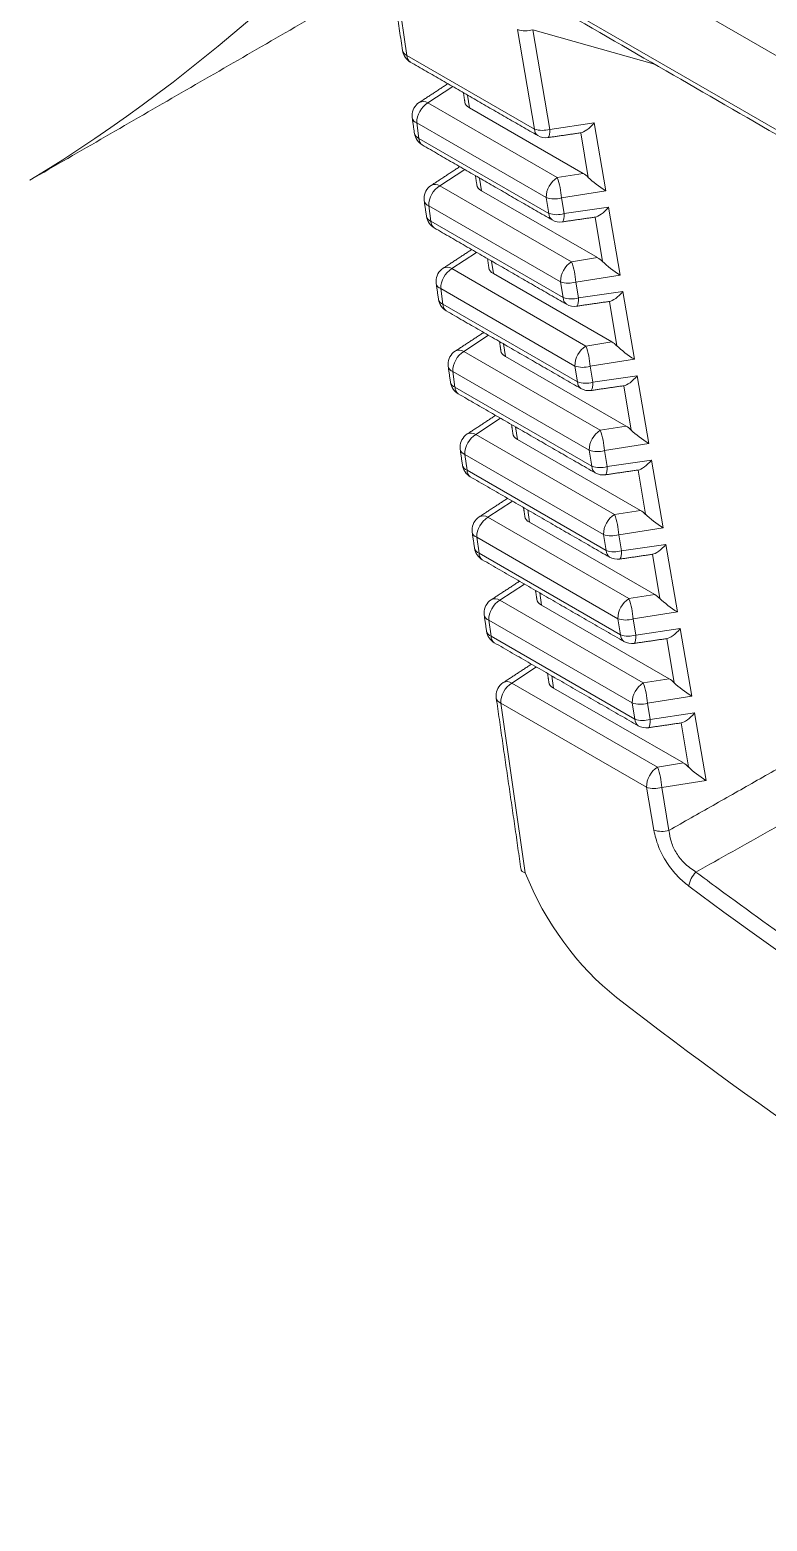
# Model space of a CAD drawing. Extents: x 12.1 to 108.7, y 1 to 80.4.
# Drawn here: x 20.969 to 21.434, y 5.325 to 6.266 of the extents above; entities that cross this region are included whole.
import ezdxf

# ---------------------------------------------------------------- set-up
doc = ezdxf.new("R2010")
doc.units = 0
doc.header["$MEASUREMENT"] = 0
doc.linetypes.add('SLD-Solid', pattern=[0])
doc.layers.get('0').update_dxf_attribs({"linetype": 'CONTINUOUS'})

msp = doc.modelspace()

# ---------------------------------------------------------------- linework, layer by layer
at = {"color": 7, "linetype": 'SLD-Solid', "lineweight": 15}
for p, q in [((21.8448, 6.01627), (21.34276, 6.30609)), ((21.20673, 6.25021), (21.1989, 6.30429)), ((21.29837, 6.28493), (21.8937, 5.94125)), ((21.27653, 6.26654), (21.28721, 6.20375)), ((21.29681, 6.20356), (21.28613, 6.26636)), ((21.28613, 6.26636), (21.36294, 6.24469)), ((21.20673, 6.25021), (21.28721, 6.20375)), ((21.23562, 6.23057), (21.21989, 6.22028)), ((21.245, 6.22515), (21.24616, 6.21712)), ((21.21989, 6.22028), (21.30156, 6.17313)), ((21.24616, 6.21712), (21.31785, 6.17573)), ((21.29456, 6.1605), (21.21289, 6.20765)), ((21.21289, 6.20765), (21.21431, 6.19786)), ((21.29681, 6.20356), (21.32484, 6.20765)), ((21.32484, 6.20765), (21.33214, 6.16478)), ((21.21431, 6.19786), (21.29626, 6.15055)), ((21.32113, 6.17321), (21.31634, 6.20136)), ((21.24315, 6.17824), (21.22746, 6.16798)), ((21.30156, 6.17313), (21.31785, 6.17573)), ((21.22746, 6.16798), (21.3106, 6.11998)), ((21.25258, 6.1728), (21.25374, 6.16481)), ((21.25374, 6.16481), (21.32689, 6.12258)), ((21.33214, 6.16478), (21.30417, 6.16032)), ((21.3036, 6.10735), (21.22046, 6.15535)), ((21.22046, 6.15535), (21.22188, 6.14551)), ((21.29626, 6.15055), (21.29456, 6.1605)), ((21.30417, 6.16032), (21.30586, 6.15037)), ((21.30586, 6.15037), (21.33389, 6.15445)), ((21.33017, 6.12006), (21.32539, 6.14817)), ((21.33389, 6.15445), (21.34118, 6.11163)), ((21.22188, 6.14551), (21.30531, 6.09735)), ((21.25069, 6.12591), (21.23503, 6.11568)), ((21.26016, 6.12045), (21.26131, 6.11251)), ((21.3106, 6.11998), (21.32689, 6.12258)), ((21.23503, 6.11568), (21.31964, 6.06683)), ((21.26131, 6.11251), (21.33593, 6.06943)), ((21.34118, 6.11163), (21.31321, 6.10717)), ((21.31264, 6.0542), (21.22803, 6.10304)), ((21.22803, 6.10304), (21.22946, 6.09316)), ((21.30531, 6.09735), (21.3036, 6.10735)), ((21.31321, 6.10717), (21.31491, 6.09717)), ((21.31491, 6.09717), (21.34294, 6.10125)), ((21.34294, 6.10125), (21.35022, 6.05848)), ((21.22946, 6.09316), (21.31435, 6.04415)), ((21.33921, 6.06691), (21.33444, 6.09497)), ((21.25822, 6.07359), (21.2426, 6.06338)), ((21.2426, 6.06338), (21.32868, 6.01369)), ((21.26774, 6.0681), (21.26888, 6.06021)), ((21.31964, 6.06683), (21.33593, 6.06943)), ((21.26888, 6.06021), (21.34497, 6.01628)), ((21.31435, 6.04415), (21.31264, 6.0542)), ((21.35022, 6.05848), (21.32225, 6.05402)), ((21.32225, 6.05402), (21.32396, 6.04397)), ((21.32168, 6.00105), (21.2356, 6.05074)), ((21.2356, 6.05074), (21.23704, 6.04081)), ((21.32396, 6.04397), (21.35199, 6.04806)), ((21.35199, 6.04806), (21.35926, 6.00533)), ((21.23704, 6.04081), (21.3234, 5.99095)), ((21.34825, 6.01376), (21.34349, 6.04177)), ((21.26576, 6.02126), (21.25018, 6.01108)), ((21.27532, 6.01575), (21.27645, 6.00791)), ((21.32868, 6.01369), (21.34497, 6.01628)), ((21.25018, 6.01108), (21.33772, 5.96054)), ((21.27645, 6.00791), (21.35401, 5.96313)), ((21.35926, 6.00533), (21.33129, 6.00087)), ((21.33072, 5.9479), (21.24318, 5.99844)), ((21.24318, 5.99844), (21.24462, 5.98846)), ((21.3234, 5.99095), (21.32168, 6.00105)), ((21.33129, 6.00087), (21.33301, 5.99077)), ((21.24462, 5.98846), (21.33245, 5.93775)), ((21.33301, 5.99077), (21.36104, 5.99486)), ((21.35729, 5.96061), (21.35253, 5.98857)), ((21.36104, 5.99486), (21.3683, 5.95218)), ((21.2733, 5.96894), (21.25775, 5.95877)), ((21.25775, 5.95877), (21.34676, 5.90739)), ((21.2829, 5.9634), (21.28402, 5.95561)), ((21.33772, 5.96054), (21.35401, 5.96313)), ((21.28402, 5.95561), (21.36305, 5.90998)), ((21.33245, 5.93775), (21.33072, 5.9479)), ((21.3683, 5.95218), (21.34033, 5.94772)), ((21.33977, 5.89475), (21.25075, 5.94614)), ((21.25075, 5.94614), (21.2522, 5.9361)), ((21.34033, 5.94772), (21.34205, 5.93757)), ((21.34205, 5.93757), (21.37009, 5.94166)), ((21.37009, 5.94166), (21.37734, 5.89903)), ((21.2522, 5.9361), (21.3415, 5.88455)), ((21.36633, 5.90746), (21.36158, 5.93537)), ((21.28083, 5.91661), (21.26532, 5.90647)), ((21.29048, 5.91105), (21.2916, 5.9033)), ((21.26532, 5.90647), (21.3558, 5.85424)), ((21.2916, 5.9033), (21.37209, 5.85684)), ((21.34676, 5.90739), (21.36305, 5.90998)), ((21.34881, 5.8416), (21.25832, 5.89384)), ((21.25832, 5.89384), (21.25978, 5.88375)), ((21.3415, 5.88455), (21.33977, 5.89475)), ((21.37734, 5.89903), (21.34937, 5.89457)), ((21.34937, 5.89457), (21.3511, 5.88437)), ((21.25978, 5.88375), (21.35055, 5.83136)), ((21.3511, 5.88437), (21.37913, 5.88846)), ((21.37537, 5.85431), (21.37063, 5.88217)), ((21.37913, 5.88846), (21.38638, 5.84588)), ((21.28837, 5.86429), (21.27289, 5.85417)), ((21.27289, 5.85417), (21.36485, 5.80109)), ((21.29806, 5.8587), (21.29917, 5.851)), ((21.3558, 5.85424), (21.37209, 5.85684)), ((21.29917, 5.851), (21.38113, 5.80369)), ((21.38638, 5.84588), (21.35841, 5.84142)), ((21.28141, 5.73436), (21.26589, 5.84153)), ((21.35785, 5.78845), (21.26589, 5.84153)), ((21.35055, 5.83136), (21.34881, 5.8416)), ((21.35841, 5.84142), (21.36015, 5.83117)), ((21.36015, 5.83117), (21.38818, 5.83526)), ((21.38818, 5.83526), (21.39542, 5.79273)), ((21.38441, 5.80117), (21.37968, 5.82898)), ((21.36485, 5.80109), (21.38113, 5.80369)), ((21.35785, 5.78845), (21.36246, 5.76135)), ((21.39542, 5.79273), (21.36745, 5.78827)), ((21.37206, 5.76117), (21.36745, 5.78827))]:
    msp.add_line(p, q, dxfattribs=at)
at = {"color": 7, "linetype": 'SLD-Solid', "lineweight": 15, "flags": 128}
for points in [[(21.29681, 6.20356), (21.2968, 6.20186), (21.29667, 6.20043), (21.29644, 6.19934), (21.29612, 6.19864), (21.29572, 6.19836), (21.29571, 6.19836)], [(21.30586, 6.15037), (21.30585, 6.14866), (21.30572, 6.14723), (21.30549, 6.14614), (21.30517, 6.14544), (21.30476, 6.14516), (21.30476, 6.14516)], [(21.31491, 6.09717), (21.31489, 6.09546), (21.31477, 6.09403), (21.31454, 6.09294), (21.31422, 6.09224), (21.31381, 6.09196), (21.31381, 6.09196)], [(21.32396, 6.04397), (21.32394, 6.04226), (21.32382, 6.04083), (21.32359, 6.03974), (21.32327, 6.03904), (21.32286, 6.03876), (21.32286, 6.03876)], [(21.33301, 5.99077), (21.33299, 5.98906), (21.33287, 5.98763), (21.33264, 5.98655), (21.33231, 5.98585), (21.33191, 5.98556), (21.33191, 5.98556)], [(21.34205, 5.93757), (21.34204, 5.93586), (21.34192, 5.93444), (21.34169, 5.93335), (21.34136, 5.93265), (21.34096, 5.93236), (21.34095, 5.93236)], [(21.3511, 5.88437), (21.35109, 5.88267), (21.35096, 5.88124), (21.35073, 5.88015), (21.35041, 5.87945), (21.35001, 5.87917), (21.35, 5.87917)], [(21.36015, 5.83117), (21.36014, 5.82947), (21.36001, 5.82804), (21.35978, 5.82695), (21.35946, 5.82625), (21.35905, 5.82597), (21.35905, 5.82597)]]:
    msp.add_lwpolyline(points, dxfattribs=at)
at = {"color": 7, "linetype": 'SLD-Solid', "lineweight": 15}
for centre, radius, start, end in [((20.43924, 7.04036), 1.01756, 301.35866, 344.93715), ((21.28162, 6.2817), 0.016, 251.44729, 286.39195), ((21.21379, 6.25471), 0.01, 188.23787, 240.00269), ((21.20805, 6.25427), 0.00428, 193.41934, 251.95856), ((21.21152, 6.25), 0.0048, 177.53164, 235.26361), ((21.21698, 6.2158), 0.00534, 57.00432, 117.89724), ((21.21995, 6.21215), 0.01, 123.17188, 180), ((21.21995, 6.21215), 0.01, 180, 188.23787), ((21.22814, 6.20746), 0.01525, 122.74918, 179.2851), ((21.21421, 6.21171), 0.00428, 193.41934, 251.95856), ((21.29201, 6.20354), 0.0048, 177.53164, 235.26361), ((21.2923, 6.21891), 0.016, 251.44729, 286.39195), ((21.22137, 6.20236), 0.01, 188.23787, 240.00269), ((21.21563, 6.20192), 0.00428, 193.41934, 251.95856), ((21.2191, 6.19765), 0.0048, 177.53164, 235.26361), ((21.29427, 6.20825), 0.01, 240.00269, 278.29617), ((21.22752, 6.15985), 0.01, 123.17188, 180), ((21.23571, 6.15516), 0.01525, 122.74918, 179.2851), ((21.22455, 6.1635), 0.00534, 57.00432, 117.89724), ((21.30981, 6.16031), 0.01525, 122.74918, 179.2851), ((21.26498, 6.15903), 0.03921, 1.88486, 21.0851), ((21.22752, 6.15985), 0.01, 180, 188.23787), ((21.22178, 6.15941), 0.00428, 193.41934, 251.95856), ((21.29965, 6.17566), 0.016, 251.44729, 286.39195), ((21.22895, 6.15001), 0.01, 188.23787, 240.00269), ((21.22321, 6.14957), 0.00428, 193.41934, 251.95856), ((21.30105, 6.15034), 0.0048, 177.53164, 235.26361), ((21.30135, 6.16571), 0.016, 251.44729, 286.39195), ((21.30332, 6.15505), 0.01, 240.00269, 278.29617), ((21.22668, 6.1453), 0.0048, 177.53164, 235.26361), ((21.31885, 6.10716), 0.01525, 122.74918, 179.2851), ((21.27402, 6.10588), 0.03921, 1.88486, 21.0851), ((21.23509, 6.10755), 0.01, 123.17188, 180), ((21.24328, 6.10285), 0.01525, 122.74918, 179.2851), ((21.23212, 6.1112), 0.00534, 57.00432, 117.89724), ((21.23509, 6.10755), 0.01, 180, 188.23787), ((21.22936, 6.10711), 0.00428, 193.41934, 251.95856), ((21.30869, 6.12251), 0.016, 251.44729, 286.39195), ((21.23652, 6.09766), 0.01, 188.23787, 240.00269), ((21.23079, 6.09722), 0.00428, 193.41934, 251.95856), ((21.23426, 6.09295), 0.0048, 177.53164, 235.26361), ((21.3101, 6.09714), 0.0048, 177.53164, 235.26361), ((21.31039, 6.11251), 0.016, 251.44729, 286.39195), ((21.31237, 6.10186), 0.01, 240.00269, 278.29617), ((21.24267, 6.05525), 0.01, 123.17188, 180), ((21.25085, 6.05055), 0.01525, 122.74918, 179.2851), ((21.23969, 6.0589), 0.00534, 57.00432, 117.89724), ((21.32789, 6.05401), 0.01525, 122.74918, 179.2851), ((21.28306, 6.05273), 0.03921, 1.88486, 21.0851), ((21.24267, 6.05525), 0.01, 180, 188.23787), ((21.23693, 6.05481), 0.00428, 193.41934, 251.95856), ((21.31773, 6.06936), 0.016, 251.44729, 286.39195), ((21.2441, 6.04531), 0.01, 188.23787, 240.00269), ((21.23837, 6.04487), 0.00428, 193.41934, 251.95856), ((21.31944, 6.05931), 0.016, 251.44729, 286.39195), ((21.31915, 6.04394), 0.0048, 177.53164, 235.26361), ((21.24184, 6.0406), 0.0048, 177.53164, 235.26361), ((21.32141, 6.04866), 0.01, 240.00269, 278.29617), ((21.25024, 6.00295), 0.01, 123.17188, 180), ((21.25843, 5.99825), 0.01525, 122.74918, 179.2851), ((21.24727, 6.00659), 0.00534, 57.00432, 117.89724), ((21.33693, 6.00086), 0.01525, 122.74918, 179.2851), ((21.2921, 5.99958), 0.03921, 1.88486, 21.0851), ((21.25024, 6.00295), 0.01, 180, 188.23787), ((21.2445, 6.00251), 0.00428, 193.41934, 251.95856), ((21.32677, 6.01621), 0.016, 251.44729, 286.39195), ((21.25168, 5.99296), 0.01, 188.23787, 240.00269), ((21.24595, 5.99252), 0.00428, 193.41934, 251.95856), ((21.24942, 5.98825), 0.0048, 177.53164, 235.26361), ((21.32849, 6.00612), 0.016, 251.44729, 286.39195), ((21.3282, 5.99074), 0.0048, 177.53164, 235.26361), ((21.33046, 5.99546), 0.01, 240.00269, 278.29617), ((21.25781, 5.95064), 0.01, 123.17188, 180), ((21.266, 5.94595), 0.01525, 122.74918, 179.2851), ((21.25484, 5.95429), 0.00534, 57.00432, 117.89724), ((21.34597, 5.94771), 0.01525, 122.74918, 179.2851), ((21.30114, 5.94643), 0.03921, 1.88486, 21.0851), ((21.25781, 5.95064), 0.01, 180, 188.23787), ((21.25207, 5.9502), 0.00428, 193.41934, 251.95856), ((21.33581, 5.96306), 0.016, 251.44729, 286.39195), ((21.25926, 5.94061), 0.01, 188.23787, 240.00269), ((21.25353, 5.94017), 0.00428, 193.41934, 251.95856), ((21.257, 5.9359), 0.0048, 177.53164, 235.26361), ((21.33754, 5.95292), 0.016, 251.44729, 286.39195), ((21.33725, 5.93755), 0.0048, 177.53164, 235.26361), ((21.33951, 5.94226), 0.01, 240.00269, 278.29617), ((21.26538, 5.89834), 0.01, 123.17188, 180), ((21.27357, 5.89365), 0.01525, 122.74918, 179.2851), ((21.26241, 5.90199), 0.00534, 57.00432, 117.89724), ((21.35501, 5.89456), 0.01525, 122.74918, 179.2851), ((21.31018, 5.89328), 0.03921, 1.88486, 21.0851), ((21.26538, 5.89834), 0.01, 180, 188.23787), ((21.25965, 5.8979), 0.00428, 193.41934, 251.95856), ((21.34485, 5.90991), 0.016, 251.44729, 286.39195), ((21.26684, 5.88826), 0.01, 188.23787, 240.00269), ((21.2611, 5.88782), 0.00428, 193.41934, 251.95856), ((21.26458, 5.88355), 0.0048, 177.53164, 235.26361), ((21.3463, 5.88435), 0.0048, 177.53164, 235.26361), ((21.34659, 5.89972), 0.016, 251.44729, 286.39195), ((21.34856, 5.88906), 0.01, 240.00269, 278.29617), ((21.27295, 5.84604), 0.01, 123.17188, 180), ((21.28114, 5.84134), 0.01525, 122.74918, 179.2851), ((21.26998, 5.84969), 0.00534, 57.00432, 117.89724), ((21.36405, 5.84141), 0.01525, 122.74918, 179.2851), ((21.31922, 5.84013), 0.03921, 1.88486, 21.0851), ((21.27295, 5.84604), 0.01, 180, 188.23787), ((21.26722, 5.8456), 0.00428, 193.41934, 251.95856), ((21.35389, 5.85676), 0.016, 251.44729, 286.39195), ((21.35535, 5.83115), 0.0048, 177.53164, 235.26361), ((21.35564, 5.84652), 0.016, 251.44729, 286.39195), ((21.35761, 5.83586), 0.01, 240.00269, 278.29617), ((21.3731, 5.78826), 0.01525, 122.74918, 179.2851), ((21.32826, 5.78698), 0.03921, 1.88486, 21.0851), ((21.36294, 5.80362), 0.016, 251.44729, 286.39195), ((21.36755, 5.77651), 0.016, 251.44729, 286.39195), ((21.40126, 5.72313), 0.01696, 136.08483, 170.23565)]:
    msp.add_arc(centre, radius, start, end, dxfattribs=at)
for centre, major_axis, ratio, start_param, end_param in [((21.25328, 6.22125), (0.01007, 0.00002), 0.579269, 3.223988, 3.926203), ((21.3223, 6.21234), (0.00773, 0.01062), 0.37214, 3.482293, 4.536705), ((21.31841, 6.16768), (-0.00685, 0.00862), 0.521027, 4.953975, 5.360236), ((21.26085, 6.16895), (0.01007, 0.00002), 0.579269, 3.223988, 3.926203), ((21.32959, 6.16947), (0.01137, -0.00815), 0.177132, 4.007967, 5.062378), ((21.33135, 6.15914), (0.00773, 0.01062), 0.37214, 3.482293, 4.536705), ((21.32745, 6.11453), (-0.00685, 0.00862), 0.521027, 4.953975, 5.360236), ((21.33863, 6.11632), (0.01137, -0.00815), 0.177132, 4.007967, 5.062378), ((21.26842, 6.11665), (0.01007, 0.00002), 0.579269, 3.223988, 3.926203), ((21.3404, 6.10594), (0.00773, 0.01062), 0.37214, 3.482293, 4.536705), ((21.276, 6.06435), (0.01007, 0.00002), 0.579269, 3.223988, 3.926203), ((21.33649, 6.06138), (-0.00685, 0.00862), 0.521027, 4.953975, 5.360236), ((21.34767, 6.06317), (0.01137, -0.00815), 0.177132, 4.007967, 5.062378), ((21.34945, 6.05274), (0.00773, 0.01062), 0.37214, 3.482293, 4.536705), ((21.34553, 6.00823), (-0.00685, 0.00862), 0.521027, 4.953975, 5.360236), ((21.35671, 6.01002), (0.01137, -0.00815), 0.177132, 4.007967, 5.062378), ((21.28357, 6.01204), (0.01007, 0.00002), 0.579269, 3.223988, 3.926203), ((21.35849, 5.99955), (0.00773, 0.01062), 0.37214, 3.482293, 4.536705), ((21.29114, 5.95974), (0.01007, 0.00002), 0.579269, 3.223988, 3.926203), ((21.35457, 5.95508), (-0.00685, 0.00862), 0.521027, 4.953975, 5.360236), ((21.36575, 5.95687), (0.01137, -0.00815), 0.177132, 4.007967, 5.062378), ((21.36754, 5.94635), (0.00773, 0.01062), 0.37214, 3.482293, 4.536705), ((21.29871, 5.90744), (0.01007, 0.00002), 0.579269, 3.223988, 3.926203), ((21.36361, 5.90193), (-0.00685, 0.00862), 0.521027, 4.953975, 5.360236), ((21.37479, 5.90372), (0.01137, -0.00815), 0.177132, 4.007967, 5.062378), ((21.37659, 5.89315), (0.00773, 0.01062), 0.37214, 3.482293, 4.536705), ((21.30628, 5.85514), (0.01007, 0.00002), 0.579269, 3.223988, 3.926203), ((21.37265, 5.84878), (-0.00685, 0.00862), 0.521027, 4.953975, 5.360236), ((21.38383, 5.85057), (0.01137, -0.00815), 0.177132, 4.007967, 5.062378), ((21.38564, 5.83995), (0.00773, 0.01062), 0.37214, 3.482293, 4.536705), ((21.38169, 5.79563), (-0.00685, 0.00862), 0.521027, 4.953975, 5.360236), ((21.39287, 5.79742), (0.01137, -0.00815), 0.177132, 4.007967, 5.062378), ((21.34899, 5.73369), (-0.05912, 0.09285), 0.546175, 1.229249, 2.150782), ((21.54055, 7.29455), (-1.16551, 1.8319), 0.546187, 2.178452, 2.487481), ((21.54302, 7.24195), (-1.2039, 1.89073), 0.546175, 2.150782, 2.514291)]:
    msp.add_ellipse(centre, major_axis=major_axis, ratio=ratio, start_param=start_param, end_param=end_param, dxfattribs=at)
for points in [[(20.96877, 6.17144), (21.733, 6.61262)], [(21.19669, 6.30301), (21.20389, 6.25328)], [(21.30043, 6.28078), (21.89576, 5.9371)], [(21.20879, 6.24605), (21.28927, 6.19959)], [(21.23255, 6.23234), (21.21448, 6.22053)], [(21.24239, 6.22665), (21.24325, 6.22075)], [(21.21005, 6.21072), (21.21147, 6.20093)], [(21.21637, 6.1937), (21.29832, 6.14639)], [(21.29571, 6.19836), (21.31639, 6.20137)], [(21.24008, 6.18001), (21.22205, 6.16822)], [(21.24997, 6.1743), (21.25082, 6.16845)], [(21.21762, 6.15842), (21.21905, 6.14858)], [(21.30476, 6.14516), (21.32544, 6.14817)], [(21.22395, 6.14135), (21.30737, 6.09319)], [(21.24762, 6.12769), (21.22962, 6.11592)], [(21.25755, 6.12195), (21.25839, 6.11615)], [(21.2252, 6.10612), (21.22663, 6.09623)], [(21.31381, 6.09196), (21.33449, 6.09497)], [(21.23153, 6.089), (21.31642, 6.04)], [(21.25516, 6.07536), (21.23719, 6.06362)], [(21.26513, 6.0696), (21.26596, 6.06384)], [(21.23277, 6.05382), (21.23421, 6.04388)], [(21.2391, 6.03665), (21.32546, 5.9868)], [(21.32286, 6.03876), (21.34354, 6.04178)], [(21.26269, 6.02304), (21.24477, 6.01132)], [(21.27271, 6.01725), (21.27354, 6.01154)], [(21.24034, 6.00151), (21.24179, 5.99153)], [(21.33191, 5.98556), (21.35258, 5.98858)], [(21.24668, 5.9843), (21.33451, 5.9336)], [(21.27023, 5.97071), (21.25234, 5.95902)], [(21.28029, 5.9649), (21.28111, 5.95924)], [(21.24791, 5.94921), (21.24937, 5.93918)], [(21.25426, 5.93195), (21.34356, 5.8804)], [(21.34095, 5.93236), (21.36163, 5.93538)], [(21.27776, 5.91838), (21.25991, 5.90671)], [(21.28787, 5.91255), (21.28868, 5.90694)], [(21.25548, 5.89691), (21.25694, 5.88683)], [(21.35, 5.87917), (21.37068, 5.88218)], [(21.26184, 5.8796), (21.35261, 5.8272)], [(21.2853, 5.86606), (21.26748, 5.85441)], [(21.29545, 5.8602), (21.29625, 5.85464)], [(21.26306, 5.84461), (21.27871, 5.73651)], [(21.35905, 5.82597), (21.37973, 5.82898)], [(21.48347, 5.82435), (21.37206, 5.76117)]]:
    msp.add_open_spline(points, degree=1, dxfattribs=at)
for points, knots in [([(21.38904, 5.73489), (21.40458, 5.74358), (21.44135, 5.76414), (21.47802, 5.78487), (21.49919, 5.79684)], [0, 0, 0, 0, 0.422663, 1, 1, 1, 1]), ([(21.36246, 5.76135), (21.36326, 5.75794), (21.36487, 5.75111), (21.37043, 5.74074), (21.37725, 5.73202), (21.38221, 5.72793), (21.38454, 5.72601)], [0, 0, 0, 0, 0.261879, 0.524407, 0.77642, 1, 1, 1, 1]), ([(21.38904, 5.73489), (21.38647, 5.73663), (21.38191, 5.73972), (21.37657, 5.7466), (21.37307, 5.75387), (21.3724, 5.75868), (21.37206, 5.76117)], [0, 0, 0, 0, 0.295336, 0.524717, 0.75446, 1, 1, 1, 1]), ([(21.27884, 5.73653), (21.27886, 5.73626), (21.27892, 5.73551), (21.27996, 5.73483), (21.28097, 5.73447), (21.28136, 5.73437), (21.28141, 5.73436)], [0, 0, 0, 0, 0.270182, 0.749386, 0.969651, 1, 1, 1, 1]), ([(21.38904, 5.73489), (21.39374, 5.7314), (21.41723, 5.71395), (21.49579, 5.65778), (21.57476, 5.60748), (21.65339, 5.56251), (21.73196, 5.51925), (21.80491, 5.48727), (21.85924, 5.46345)], [0, 0, 0, 0, 0.029968, 0.149857, 0.5, 0.529967, 0.649857, 1, 1, 1, 1])]:
    msp.add_open_spline(points, degree=3, knots=knots, dxfattribs=at)

doc.saveas('drawing.dxf')
